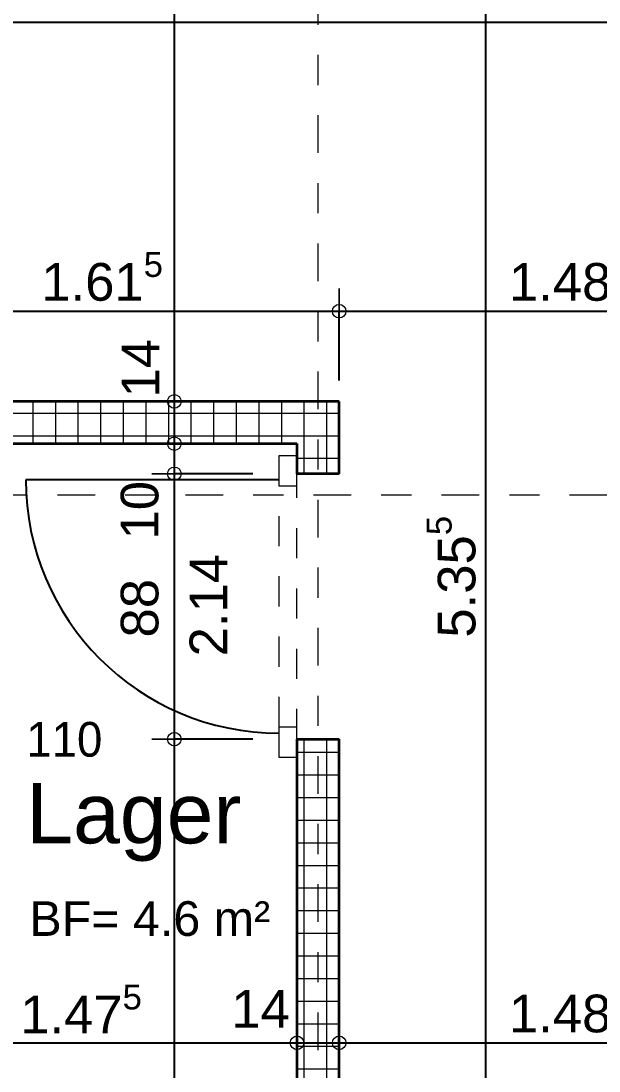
# Model space of a CAD drawing. Header units: metres. Extents: x -117 to -12, y 122 to 163.
# Drawn here: x -25.99 to -24.072, y 141.518 to 145 of the extents above; entities that cross this region are included whole.
import ezdxf

# ---------------------------------------------------------------- set-up
doc = ezdxf.new("R2010")
doc.units = ezdxf.units.M
doc.header["$PDMODE"] = 65
for name, pattern in [('AUSGEZOGEN', [0]), ('GETRENNT2_S10', [0.255, 0.125, -0.065, 0, -0.065]), ('PUNKT2_S9', [0.175, 0.075, -0.05, 0, -0.05])]:
    doc.linetypes.add(name, pattern=pattern)
doc.layers.add('XR$1$_3808', color=7, linetype='Continuous')
for name, color, linetype, lineweight in [('XR$1$Bauachsen_grob', 7, 'GETRENNT2_S10', 13), ('XR$1$Raumbezeichnung', 7, 'AUSGEZOGEN', 18), ('XR$1$Tuerblatt', 7, 'AUSGEZOGEN', 18), ('XR$1$Wand_Fertigelement', 7, 'AUSGEZOGEN', 35), ('XR$1$Werkplan-_Ausfuehrungsmasse', 7, 'AUSGEZOGEN', 13)]:
    doc.layers.add(name, color=color, linetype=linetype, lineweight=lineweight)
doc.styles.add('ARIAL', font='ARIAL.TTF')
doc.dimstyles.new('_DIMSTYLE_10', dxfattribs={"dimtxt": 0.125, "dimasz": 0.15, "dimexe": 0, "dimexo": 0, "dimgap": 0.0625, "dimtad": 2, "dimdec": 1, "dimlfac": 100, "dimrnd": 0.5, "dimzin": 4, "dimdsep": 46, "dimtxsty": 'ARIAL', "dimblk1": 'ALL_ML_KREIS', "dimblk2": 'ALL_ML_KREIS', "dimsah": 1, "dimcen": 0, "dimclrd": 256, "dimclre": 256, "dimclrt": 256, "dimadec": 0, "dimazin": 0, "dimtfac": 1, "dimtdec": 0, "dimtix": 1, "dimtmove": 2, "dimatfit": 3, "dimfxl": 0, "dimtvp": 1.2, "dimtzin": 0, "dimlwd": 0, "dimlwe": -1, "dimarcsym": 0})
doc.dimstyles.new('_DIMSTYLE_11', dxfattribs={"dimtxt": 0.125, "dimasz": 0.15, "dimexe": 0, "dimexo": 0, "dimgap": 0.0625, "dimtad": 2, "dimdec": 3, "dimrnd": 0.005, "dimzin": 4, "dimdsep": 46, "dimtxsty": 'ARIAL', "dimblk1": 'ALL_ML_KREIS', "dimblk2": 'ALL_ML_KREIS', "dimsah": 1, "dimcen": 0, "dimclrd": 256, "dimclre": 256, "dimclrt": 256, "dimadec": 0, "dimazin": 0, "dimtfac": 1, "dimtdec": 0, "dimtix": 1, "dimtmove": 2, "dimatfit": 3, "dimfxl": 0, "dimtzin": 0, "dimlwd": 0, "dimlwe": -1, "dimarcsym": 0})
doc.dimstyles.new('_DIMSTYLE_12', dxfattribs={"dimtxt": 0.125, "dimasz": 0.15, "dimexe": 0, "dimexo": 0, "dimgap": 0.0625, "dimtad": 2, "dimrnd": 0.005, "dimzin": 4, "dimdsep": 46, "dimtxsty": 'ARIAL', "dimblk1": 'ALL_ML_KREIS', "dimblk2": 'ALL_ML_KREIS', "dimsah": 1, "dimcen": 0, "dimclrd": 256, "dimclre": 256, "dimclrt": 256, "dimadec": 0, "dimazin": 0, "dimtfac": 1, "dimtdec": 0, "dimtix": 1, "dimtmove": 2, "dimatfit": 3, "dimfxl": 0, "dimtzin": 0, "dimlwd": 0, "dimlwe": -1, "dimarcsym": 0})
doc.dimstyles.new('_DIMSTYLE_14', dxfattribs={"dimtxt": 0.125, "dimasz": 0.15, "dimexe": 0, "dimexo": 0, "dimgap": 0.0625, "dimtad": 2, "dimdec": 1, "dimlfac": 100, "dimrnd": 0.5, "dimzin": 4, "dimdsep": 46, "dimtxsty": 'ARIAL', "dimblk1": 'ALL_ML_KREIS', "dimblk2": 'ALL_ML_KREIS', "dimsah": 1, "dimcen": 0, "dimclrd": 256, "dimclre": 256, "dimclrt": 256, "dimadec": 0, "dimazin": 0, "dimtfac": 1, "dimtdec": 0, "dimtix": 1, "dimtmove": 2, "dimatfit": 3, "dimfxl": 0, "dimtzin": 0, "dimlwd": 0, "dimlwe": -1, "dimarcsym": 0})
pattern_1 = [(0, (0, 0), (0, 0.075), []), (90, (0, 0), (-0.075, 5e-18), [])]

# ---------------------------------------------------------------- blocks, each defined once
blk = doc.blocks.new('ALL_ML_KREIS')
at = {"color": 0, "linetype": 'ByBlock', "lineweight": -2}
for p, q in [((0, -0.5), (0, 0.5)), ((-1, 0), (0.5, 0))]:
    blk.add_line(p, q, dxfattribs=at)
blk.add_circle((0, 0), 0.15, dxfattribs=at)
blk = doc.blocks.new('*D85')
at = {"layer": 'DEFPOINTS'}
for p in [(-26.5511, 144.9969), (-26.5511, 144.5581), (-23.4471, 143.8387)]:
    blk.add_point(p, dxfattribs=at)
at = {"layer": 'XR$1$Werkplan-_Ausfuehrungsmasse', "lineweight": -2}
for p, q in [((-26.5511, 144.5969), (-26.5511, 144.9969)), ((-26.5511, 144.9969), (-23.4471, 144.9969)), ((-23.4471, 144.5969), (-23.4471, 144.9969))]:
    blk.add_line(p, q, dxfattribs=at)
at = {"layer": 'XR$1$Werkplan-_Ausfuehrungsmasse', "xscale": 0.15, "yscale": 0.15, "zscale": 0.15, "rotation": 180}
blk.add_blockref('ALL_ML_KREIS', (-26.5511, 144.9969), dxfattribs=at)
at = {"layer": 'XR$1$Werkplan-_Ausfuehrungsmasse', "xscale": 0.15, "yscale": 0.15, "zscale": 0.15}
blk.add_blockref('ALL_ML_KREIS', (-23.4471, 144.9969), dxfattribs=at)
at = {"layer": 'XR$1$Werkplan-_Ausfuehrungsmasse', "insert": (-24.9773, 145.1116), "char_height": 0.125, "width": 0.625, "attachment_point": 5, "style": 'ARIAL'}
blk.add_mtext('\\A1;{\\A1;{3.10\\H0.082500;\\S5^ ;}}', dxfattribs=at)
blk = doc.blocks.new('*D92')
at = {"layer": 'DEFPOINTS'}
for p in [(-26.5511, 144.5581), (-26.5511, 144.0379), (-24.9341, 143.7387)]:
    blk.add_point(p, dxfattribs=at)
at = {"layer": 'XR$1$Werkplan-_Ausfuehrungsmasse', "lineweight": -2}
for p, q in [((-26.5511, 144.0379), (-26.5511, 144.0379)), ((-26.5511, 144.0379), (-24.9341, 144.0379)), ((-24.9341, 143.8079), (-24.9341, 144.0379))]:
    blk.add_line(p, q, dxfattribs=at)
at = {"layer": 'XR$1$Werkplan-_Ausfuehrungsmasse', "xscale": 0.15, "yscale": 0.15, "zscale": 0.15, "rotation": 180}
blk.add_blockref('ALL_ML_KREIS', (-26.5511, 144.0379), dxfattribs=at)
at = {"layer": 'XR$1$Werkplan-_Ausfuehrungsmasse', "xscale": 0.15, "yscale": 0.15, "zscale": 0.15}
blk.add_blockref('ALL_ML_KREIS', (-24.9341, 144.0379), dxfattribs=at)
at = {"layer": 'XR$1$Werkplan-_Ausfuehrungsmasse', "insert": (-25.7208, 144.1525), "char_height": 0.125, "width": 0.625, "attachment_point": 5, "style": 'ARIAL'}
blk.add_mtext('\\A1;{\\A1;{1.61\\H0.082500;\\S5^ ;}}', dxfattribs=at)
blk = doc.blocks.new('*D93')
at = {"layer": 'DEFPOINTS'}
for p in [(-24.9341, 144.0379), (-23.4471, 143.8387), (-24.9341, 143.7387)]:
    blk.add_point(p, dxfattribs=at)
at = {"layer": 'XR$1$Werkplan-_Ausfuehrungsmasse', "lineweight": -2}
for p, q in [((-24.9341, 143.8079), (-24.9341, 144.0379)), ((-24.9341, 144.0379), (-23.4471, 144.0379)), ((-23.4471, 143.9279), (-23.4471, 144.0379))]:
    blk.add_line(p, q, dxfattribs=at)
at = {"layer": 'XR$1$Werkplan-_Ausfuehrungsmasse', "xscale": 0.15, "yscale": 0.15, "zscale": 0.15, "rotation": 180}
blk.add_blockref('ALL_ML_KREIS', (-24.9341, 144.0379), dxfattribs=at)
at = {"layer": 'XR$1$Werkplan-_Ausfuehrungsmasse', "xscale": 0.15, "yscale": 0.15, "zscale": 0.15}
blk.add_blockref('ALL_ML_KREIS', (-23.4471, 144.0379), dxfattribs=at)
at = {"layer": 'XR$1$Werkplan-_Ausfuehrungsmasse', "insert": (-24.1688, 144.1525), "char_height": 0.125, "width": 0.625, "attachment_point": 5, "style": 'ARIAL'}
blk.add_mtext('\\A1;{\\A1;{1.48\\H0.082500;\\S5^ ;}}', dxfattribs=at)
blk = doc.blocks.new('*D104')
at = {"layer": 'DEFPOINTS'}
for p in [(-25.0741, 143.5987), (-26.5511, 142.408), (-26.5511, 141.6115)]:
    blk.add_point(p, dxfattribs=at)
at = {"layer": 'XR$1$Werkplan-_Ausfuehrungsmasse', "lineweight": -2}
for p, q in [((-26.5511, 142.2815), (-26.5511, 141.6115)), ((-26.5511, 141.6115), (-25.0741, 141.6115)), ((-25.0741, 141.6115), (-25.0741, 141.6115))]:
    blk.add_line(p, q, dxfattribs=at)
at = {"layer": 'XR$1$Werkplan-_Ausfuehrungsmasse', "xscale": 0.15, "yscale": 0.15, "zscale": 0.15, "rotation": 180}
blk.add_blockref('ALL_ML_KREIS', (-26.5511, 141.6115), dxfattribs=at)
at = {"layer": 'XR$1$Werkplan-_Ausfuehrungsmasse', "xscale": 0.15, "yscale": 0.15, "zscale": 0.15}
blk.add_blockref('ALL_ML_KREIS', (-25.0741, 141.6115), dxfattribs=at)
at = {"layer": 'XR$1$Werkplan-_Ausfuehrungsmasse', "insert": (-25.7908, 141.724), "char_height": 0.125, "width": 0.625, "attachment_point": 5, "style": 'ARIAL'}
blk.add_mtext('\\A1;{\\A1;{1.47\\H0.082500;\\S5^ ;}}', dxfattribs=at)
blk = doc.blocks.new('*D105')
at = {"layer": 'DEFPOINTS'}
for p in [(-25.0741, 143.5987), (-25.0741, 141.6115), (-24.9341, 140.458)]:
    blk.add_point(p, dxfattribs=at)
at = {"layer": 'XR$1$Werkplan-_Ausfuehrungsmasse', "lineweight": -2}
for p, q in [((-25.0741, 141.6115), (-25.0741, 141.6115)), ((-25.0741, 141.6115), (-24.9341, 141.6115)), ((-24.9341, 141.6115), (-24.9341, 141.6115))]:
    blk.add_line(p, q, dxfattribs=at)
at = {"layer": 'XR$1$Werkplan-_Ausfuehrungsmasse', "xscale": 0.15, "yscale": 0.15, "zscale": 0.15, "rotation": 180}
blk.add_blockref('ALL_ML_KREIS', (-25.0741, 141.6115), dxfattribs=at)
at = {"layer": 'XR$1$Werkplan-_Ausfuehrungsmasse', "xscale": 0.15, "yscale": 0.15, "zscale": 0.15}
blk.add_blockref('ALL_ML_KREIS', (-24.9341, 141.6115), dxfattribs=at)
at = {"layer": 'XR$1$Werkplan-_Ausfuehrungsmasse', "insert": (-25.1949, 141.724), "char_height": 0.125, "width": 0.5, "attachment_point": 5, "style": 'ARIAL'}
blk.add_mtext('\\A1;{\\A1;{14\\H0.082500;\\S^ ;}}', dxfattribs=at)
blk = doc.blocks.new('*D106')
at = {"layer": 'DEFPOINTS'}
for p in [(-24.9341, 141.6115), (-24.9341, 140.458), (-23.4471, 140.458)]:
    blk.add_point(p, dxfattribs=at)
at = {"layer": 'XR$1$Werkplan-_Ausfuehrungsmasse', "lineweight": -2}
for p, q in [((-24.9341, 141.6115), (-24.9341, 141.6115)), ((-24.9341, 141.6115), (-23.4471, 141.6115)), ((-23.4471, 141.6115), (-23.4471, 141.6115))]:
    blk.add_line(p, q, dxfattribs=at)
at = {"layer": 'XR$1$Werkplan-_Ausfuehrungsmasse', "xscale": 0.15, "yscale": 0.15, "zscale": 0.15, "rotation": 180}
blk.add_blockref('ALL_ML_KREIS', (-24.9341, 141.6115), dxfattribs=at)
at = {"layer": 'XR$1$Werkplan-_Ausfuehrungsmasse', "xscale": 0.15, "yscale": 0.15, "zscale": 0.15}
blk.add_blockref('ALL_ML_KREIS', (-23.4471, 141.6115), dxfattribs=at)
at = {"layer": 'XR$1$Werkplan-_Ausfuehrungsmasse', "insert": (-24.1688, 141.7262), "char_height": 0.125, "width": 0.625, "attachment_point": 5, "style": 'ARIAL'}
blk.add_mtext('\\A1;{\\A1;{1.48\\H0.082500;\\S5^ ;}}', dxfattribs=at)
blk = doc.blocks.new('*D112')
at = {"layer": 'DEFPOINTS'}
for p in [(-23.4471, 145.8127), (-24.4471, 140.458), (-23.4471, 140.458)]:
    blk.add_point(p, dxfattribs=at)
at = {"layer": 'XR$1$Werkplan-_Ausfuehrungsmasse', "lineweight": -2}
for p, q in [((-23.8571, 145.8127), (-24.4471, 145.8127)), ((-24.4471, 140.458), (-24.4471, 145.8127)), ((-23.6471, 140.458), (-24.4471, 140.458))]:
    blk.add_line(p, q, dxfattribs=at)
at = {"layer": 'XR$1$Werkplan-_Ausfuehrungsmasse', "xscale": 0.15, "yscale": 0.15, "zscale": 0.15}
for p, rotation in [((-24.4471, 145.8127), 90), ((-24.4471, 140.458), 270)]:
    blk.add_blockref('ALL_ML_KREIS', p, dxfattribs=dict(at, rotation=rotation))
at = {"layer": 'XR$1$Werkplan-_Ausfuehrungsmasse', "insert": (-24.5618, 143.1572), "char_height": 0.125, "width": 0.625, "attachment_point": 5, "rotation": 90, "style": 'ARIAL'}
blk.add_mtext('\\A1;{\\A1;{5.35\\H0.082500;\\S5^ ;}}', dxfattribs=at)
blk = doc.blocks.new('*D201')
at = {"layer": 'DEFPOINTS'}
for p in [(-25.0741, 142.6187), (-25.4811, 140.458), (-25.0741, 140.458)]:
    blk.add_point(p, dxfattribs=at)
at = {"layer": 'XR$1$Werkplan-_Ausfuehrungsmasse', "lineweight": -2}
for p, q in [((-25.2211, 142.6187), (-25.4811, 142.6187)), ((-25.4811, 140.458), (-25.4811, 142.6187)), ((-25.4811, 140.458), (-25.4811, 140.458))]:
    blk.add_line(p, q, dxfattribs=at)
at = {"layer": 'XR$1$Werkplan-_Ausfuehrungsmasse', "xscale": 0.15, "yscale": 0.15, "zscale": 0.15}
for p, rotation in [((-25.4811, 142.6187), 90), ((-25.4811, 140.458), 270)]:
    blk.add_blockref('ALL_ML_KREIS', p, dxfattribs=dict(at, rotation=rotation))
at = {"layer": 'XR$1$Werkplan-_Ausfuehrungsmasse', "insert": (-25.5957, 141.2675), "char_height": 0.125, "width": 0.5, "attachment_point": 5, "rotation": 90, "style": 'ARIAL'}
blk.add_mtext('\\A1;{\\A1;{2.16\\H0.082500;\\S^ ;}}', dxfattribs=at)
blk = doc.blocks.new('*D202')
at = {"layer": 'DEFPOINTS'}
for p in [(-25.0741, 143.4987), (-25.4811, 142.6187), (-25.0741, 142.6187)]:
    blk.add_point(p, dxfattribs=at)
at = {"layer": 'XR$1$Werkplan-_Ausfuehrungsmasse', "lineweight": -2}
for p, q in [((-25.2211, 143.4987), (-25.4811, 143.4987)), ((-25.4811, 142.6187), (-25.4811, 143.4987)), ((-25.2211, 142.6187), (-25.4811, 142.6187))]:
    blk.add_line(p, q, dxfattribs=at)
at = {"layer": 'XR$1$Werkplan-_Ausfuehrungsmasse', "xscale": 0.15, "yscale": 0.15, "zscale": 0.15}
for p, rotation in [((-25.4811, 143.4987), 90), ((-25.4811, 142.6187), 270)]:
    blk.add_blockref('ALL_ML_KREIS', p, dxfattribs=dict(at, rotation=rotation))
at = {"layer": 'XR$1$Werkplan-_Ausfuehrungsmasse', "insert": (-25.4306, 142.893), "char_height": 0.125, "width": 0.00625, "attachment_point": 1, "rotation": 90, "line_spacing_factor": 0.60241, "style": 'ARIAL'}
blk.add_mtext('\\A1;{2.14\\H0.082500;\\S^ ;}', dxfattribs=at)
at = {"layer": 'XR$1$Werkplan-_Ausfuehrungsmasse', "insert": (-25.5957, 143.0529), "char_height": 0.125, "width": 0.5, "attachment_point": 5, "rotation": 90, "style": 'ARIAL'}
blk.add_mtext('\\A1;{\\A1;{88\\H0.082500;\\S^ ;}}', dxfattribs=at)
blk = doc.blocks.new('*D203')
at = {"layer": 'DEFPOINTS'}
for p in [(-25.0741, 143.5987), (-25.4811, 143.4987), (-25.0741, 143.4987)]:
    blk.add_point(p, dxfattribs=at)
at = {"layer": 'XR$1$Werkplan-_Ausfuehrungsmasse', "lineweight": -2}
for p, q in [((-25.4811, 143.5987), (-25.4811, 143.5987)), ((-25.4811, 143.4987), (-25.4811, 143.5987)), ((-25.2211, 143.4987), (-25.4811, 143.4987))]:
    blk.add_line(p, q, dxfattribs=at)
at = {"layer": 'XR$1$Werkplan-_Ausfuehrungsmasse', "xscale": 0.15, "yscale": 0.15, "zscale": 0.15}
for p, rotation in [((-25.4811, 143.5987), 90), ((-25.4811, 143.4987), 270)]:
    blk.add_blockref('ALL_ML_KREIS', p, dxfattribs=dict(at, rotation=rotation))
at = {"layer": 'XR$1$Werkplan-_Ausfuehrungsmasse', "insert": (-25.5957, 143.3778), "char_height": 0.125, "width": 0.5, "attachment_point": 5, "rotation": 90, "style": 'ARIAL'}
blk.add_mtext('\\A1;{\\A1;{10\\H0.082500;\\S^ ;}}', dxfattribs=at)
blk = doc.blocks.new('*D204')
at = {"layer": 'DEFPOINTS'}
for p in [(-24.9341, 143.7387), (-25.4811, 143.5987), (-25.0741, 143.5987)]:
    blk.add_point(p, dxfattribs=at)
at = {"layer": 'XR$1$Werkplan-_Ausfuehrungsmasse', "lineweight": -2}
for p, q in [((-25.4811, 143.7387), (-25.4811, 143.7387)), ((-25.4811, 143.5987), (-25.4811, 143.7387)), ((-25.4811, 143.5987), (-25.4811, 143.5987))]:
    blk.add_line(p, q, dxfattribs=at)
at = {"layer": 'XR$1$Werkplan-_Ausfuehrungsmasse', "xscale": 0.15, "yscale": 0.15, "zscale": 0.15}
for p, rotation in [((-25.4811, 143.7387), 90), ((-25.4811, 143.5987), 270)]:
    blk.add_blockref('ALL_ML_KREIS', p, dxfattribs=dict(at, rotation=rotation))
at = {"layer": 'XR$1$Werkplan-_Ausfuehrungsmasse', "insert": (-25.5936, 143.8487), "char_height": 0.125, "width": 0.5, "attachment_point": 5, "rotation": 90, "style": 'ARIAL'}
blk.add_mtext('\\A1;{\\A1;{14\\H0.082500;\\S^ ;}}', dxfattribs=at)
blk = doc.blocks.new('*D205')
at = {"layer": 'DEFPOINTS'}
for p in [(-28.1531, 148.6731), (-25.4811, 143.7387), (-24.9341, 143.7387)]:
    blk.add_point(p, dxfattribs=at)
at = {"layer": 'XR$1$Werkplan-_Ausfuehrungsmasse', "lineweight": -2}
for p, q in [((-25.4811, 148.6731), (-25.4811, 148.6731)), ((-25.4811, 143.7387), (-25.4811, 148.6731)), ((-25.4811, 143.7387), (-25.4811, 143.7387))]:
    blk.add_line(p, q, dxfattribs=at)
at = {"layer": 'XR$1$Werkplan-_Ausfuehrungsmasse', "xscale": 0.15, "yscale": 0.15, "zscale": 0.15}
for p, rotation in [((-25.4811, 148.6731), 90), ((-25.4811, 143.7387), 270)]:
    blk.add_blockref('ALL_ML_KREIS', p, dxfattribs=dict(at, rotation=rotation))
at = {"layer": 'XR$1$Werkplan-_Ausfuehrungsmasse', "insert": (-25.5958, 146.5577), "char_height": 0.125, "width": 0.625, "attachment_point": 5, "rotation": 90, "style": 'ARIAL'}
blk.add_mtext('\\A1;{\\A1;{4.93\\H0.082500;\\S5^ ;}}', dxfattribs=at)
blk = doc.blocks.new('COMPLEXOBJECT_20')
at = {"layer": 'XR$1$Bauachsen_grob', "color": 8}
for p, q in [((-25.0041, 126.7126), (-25.0041, 153.848)), ((-14.2693, 143.428), (-86.2481, 143.428))]:
    blk.add_line(p, q, dxfattribs=at)
blk = doc.blocks.new('Tür_6_$F2')
at = {"layer": 'XR$1$_3808', "color": 7, "linetype": 'AUSGEZOGEN', "lineweight": -3}
blk.add_line((0.92, 0.06), (0.92, 0.9), dxfattribs=at)
at = {"layer": 'XR$1$_3808', "color": 7, "linetype": 'AUSGEZOGEN', "lineweight": 13}
for points in [[(0, 0), (0.1, 0), (0.1, 0.06), (0, 0.06), (0, 0)], [(0.9, 0), (1, 0), (1, 0.06), (0.9, 0.06), (0.9, 0)]]:
    blk.add_lwpolyline(points, close=True, dxfattribs=at)
at = {"layer": 'XR$1$_3808', "color": 7, "linetype": 'AUSGEZOGEN', "lineweight": -3}
blk.add_arc((0.92, 0.06), 0.84, 90, 180, dxfattribs=at)

msp = doc.modelspace()

# ---------------------------------------------------------------- hatches: boundary and pattern name
at = {"layer": 'XR$1$Wand_Fertigelement', "lineweight": 13}
h = msp.add_hatch(dxfattribs=at)
h.set_pattern_fill('SCHRAFFUR_7', color=256, scale=0.05, style=0, pattern_type=2)
h.set_pattern_definition(pattern_1)
h.paths.add_polyline_path([(-25.0741, 143.7387), (-26.5511, 143.7387), (-26.5511, 143.5987), (-25.0741, 143.5987)], flags=0)
h = msp.add_hatch(dxfattribs=at)
h.set_pattern_fill('SCHRAFFUR_7', color=256, scale=0.05, style=0, pattern_type=2)
h.set_pattern_definition(pattern_1)
h.paths.add_polyline_path([(-25.0741, 143.7387), (-25.0741, 143.4987), (-24.9341, 143.4987), (-24.9341, 143.7387)], flags=0)
h = msp.add_hatch(dxfattribs=at)
h.set_pattern_fill('SCHRAFFUR_7', color=256, scale=0.05, style=0, pattern_type=2)
h.set_pattern_definition(pattern_1)
h.paths.add_polyline_path([(-25.0741, 142.6187), (-25.0741, 140.458), (-24.9341, 140.458), (-24.9341, 142.6187)], flags=0)

# ---------------------------------------------------------------- linework, layer by layer
at = {"layer": 'XR$1$Wand_Fertigelement'}
for p, q in [((-25.0741, 143.7387), (-26.5511, 143.7387)), ((-24.9341, 143.7387), (-25.0741, 143.7387)), ((-24.9341, 143.4987), (-24.9341, 143.7387)), ((-26.5511, 143.5987), (-25.0741, 143.5987)), ((-25.0741, 143.5987), (-25.0741, 143.4987)), ((-24.9341, 143.4987), (-25.0741, 143.4987)), ((-25.0741, 142.6187), (-24.9341, 142.6187)), ((-25.0741, 142.6187), (-25.0741, 140.458)), ((-24.9341, 140.458), (-24.9341, 142.6187))]:
    msp.add_line(p, q, dxfattribs=at)
at = {"layer": 'XR$1$Wand_Fertigelement', "color": 5, "linetype": 'PUNKT2_S9', "lineweight": 13}
for p, q in [((-25.1341, 143.5587), (-25.1341, 142.5587)), ((-25.0741, 143.5587), (-25.1341, 143.5587)), ((-25.0741, 143.4987), (-25.0741, 143.5587)), ((-25.0741, 142.6187), (-25.0741, 143.4987)), ((-25.0741, 142.5587), (-25.0741, 142.6187)), ((-25.1341, 142.5587), (-25.0741, 142.5587))]:
    msp.add_line(p, q, dxfattribs=at)

# ---------------------------------------------------------------- block references
at = {"layer": 'XR$1$Bauachsen_grob', "color": 8, "linetype": 'AUSGEZOGEN', "lineweight": 13}
msp.add_blockref('COMPLEXOBJECT_20', (0, 0), dxfattribs=at)
at = {"layer": 'XR$1$Tuerblatt', "color": 7, "linetype": 'AUSGEZOGEN', "lineweight": 13, "rotation": 90}
msp.add_blockref('Tür_6_$F2', (-25.0741, 142.5587), dxfattribs=at)

# ---------------------------------------------------------------- texts
at = {"layer": 'XR$1$Raumbezeichnung', "style": 'ARIAL'}
for s, insert, char_height, width, attachment_point in [('\\W0.94;110', (-25.9721, 142.559), 0.115, 0.324365, 7), ('\\W1.00;Lager', (-25.9728, 142.2127), 0.2, 0.820446, 7), ('\\W1.00;BF=\\~4.6\\~m²', (-25.9621, 142.0811), 0.115, 0.856684, 1)]:
    msp.add_mtext(s, dxfattribs=dict(at, insert=insert, char_height=char_height, width=width, attachment_point=attachment_point))

# ---------------------------------------------------------------- dimensions: what is measured, and where the dimension line sits
at = {"layer": 'XR$1$Werkplan-_Ausfuehrungsmasse'}
for base, p1, p2, dimstyle, picture, middle in [((-25.4811, 148.6731), (-25.4811, 143.7387), (-25.4811, 148.6731), '_DIMSTYLE_11', '*D205', (-25.5958, 146.5577)), ((-24.4471, 145.8127), (-23.6471, 140.458), (-23.8571, 145.8127), '_DIMSTYLE_11', '*D112', (-24.5618, 143.1572)), ((-25.4811, 143.7387), (-25.4811, 143.5987), (-25.4811, 143.7387), '_DIMSTYLE_10', '*D204', (-25.5936, 143.8487)), ((-25.4811, 143.5987), (-25.2211, 143.4987), (-25.4811, 143.5987), '_DIMSTYLE_10', '*D203', (-25.5957, 143.3778)), ((-25.4811, 142.6187), (-25.4811, 140.458), (-25.2211, 142.6187), '_DIMSTYLE_12', '*D201', (-25.5957, 141.2675))]:
    dim = msp.add_linear_dim(base=base, p1=p1, p2=p2, angle=90, dimstyle=dimstyle, override={"dimpost": '<>', "dimclrd": 256, "dimclre": 256, "dimclrt": 256, "dimlwd": 0, "dimlwe": 65535}, dxfattribs=at)
    dim.commit()
    dim.dimension.update_dxf_attribs({"geometry": picture, "text_midpoint": middle, "dimtype": 160})
for base, p1, p2, dimstyle, picture, middle in [((-23.4471, 144.9969), (-26.5511, 144.5969), (-23.4471, 144.5969), '_DIMSTYLE_11', '*D85', (-24.9773, 145.1116)), ((-24.9341, 144.0379), (-26.5511, 144.0379), (-24.9341, 143.8079), '_DIMSTYLE_11', '*D92', (-25.7208, 144.1525)), ((-23.4471, 144.0379), (-24.9341, 143.8079), (-23.4471, 143.9279), '_DIMSTYLE_11', '*D93', (-24.1688, 144.1525)), ((-25.0741, 141.6115), (-26.5511, 142.2815), (-25.0741, 141.6115), '_DIMSTYLE_11', '*D104', (-25.7908, 141.724)), ((-24.9341, 141.6115), (-25.0741, 141.6115), (-24.9341, 141.6115), '_DIMSTYLE_10', '*D105', (-25.1949, 141.724)), ((-23.4471, 141.6115), (-24.9341, 141.6115), (-23.4471, 141.6115), '_DIMSTYLE_11', '*D106', (-24.1688, 141.7262))]:
    dim = msp.add_linear_dim(base=base, p1=p1, p2=p2, dimstyle=dimstyle, override={"dimpost": '<>', "dimclrd": 256, "dimclre": 256, "dimclrt": 256, "dimlwd": 0, "dimlwe": 65535}, dxfattribs=at)
    dim.commit()
    dim.dimension.update_dxf_attribs({"geometry": picture, "text_midpoint": middle, "dimtype": 160})
dim = msp.add_linear_dim(base=(-25.4811, 143.4987), p1=(-25.2211, 142.6187), p2=(-25.2211, 143.4987), angle=90, text='<>\\X\\A1;{2.14\\H0.082500;\\S^ ;}', dimstyle='_DIMSTYLE_14', override={"dimpost": '<>', "dimclrd": 256, "dimclre": 256, "dimclrt": 256, "dimlwd": 0, "dimlwe": 65535}, dxfattribs=at)
dim.commit()
dim.dimension.update_dxf_attribs({"geometry": '*D202', "text_midpoint": (-25.5957, 143.0529), "dimtype": 160})

doc.saveas('drawing.dxf')
